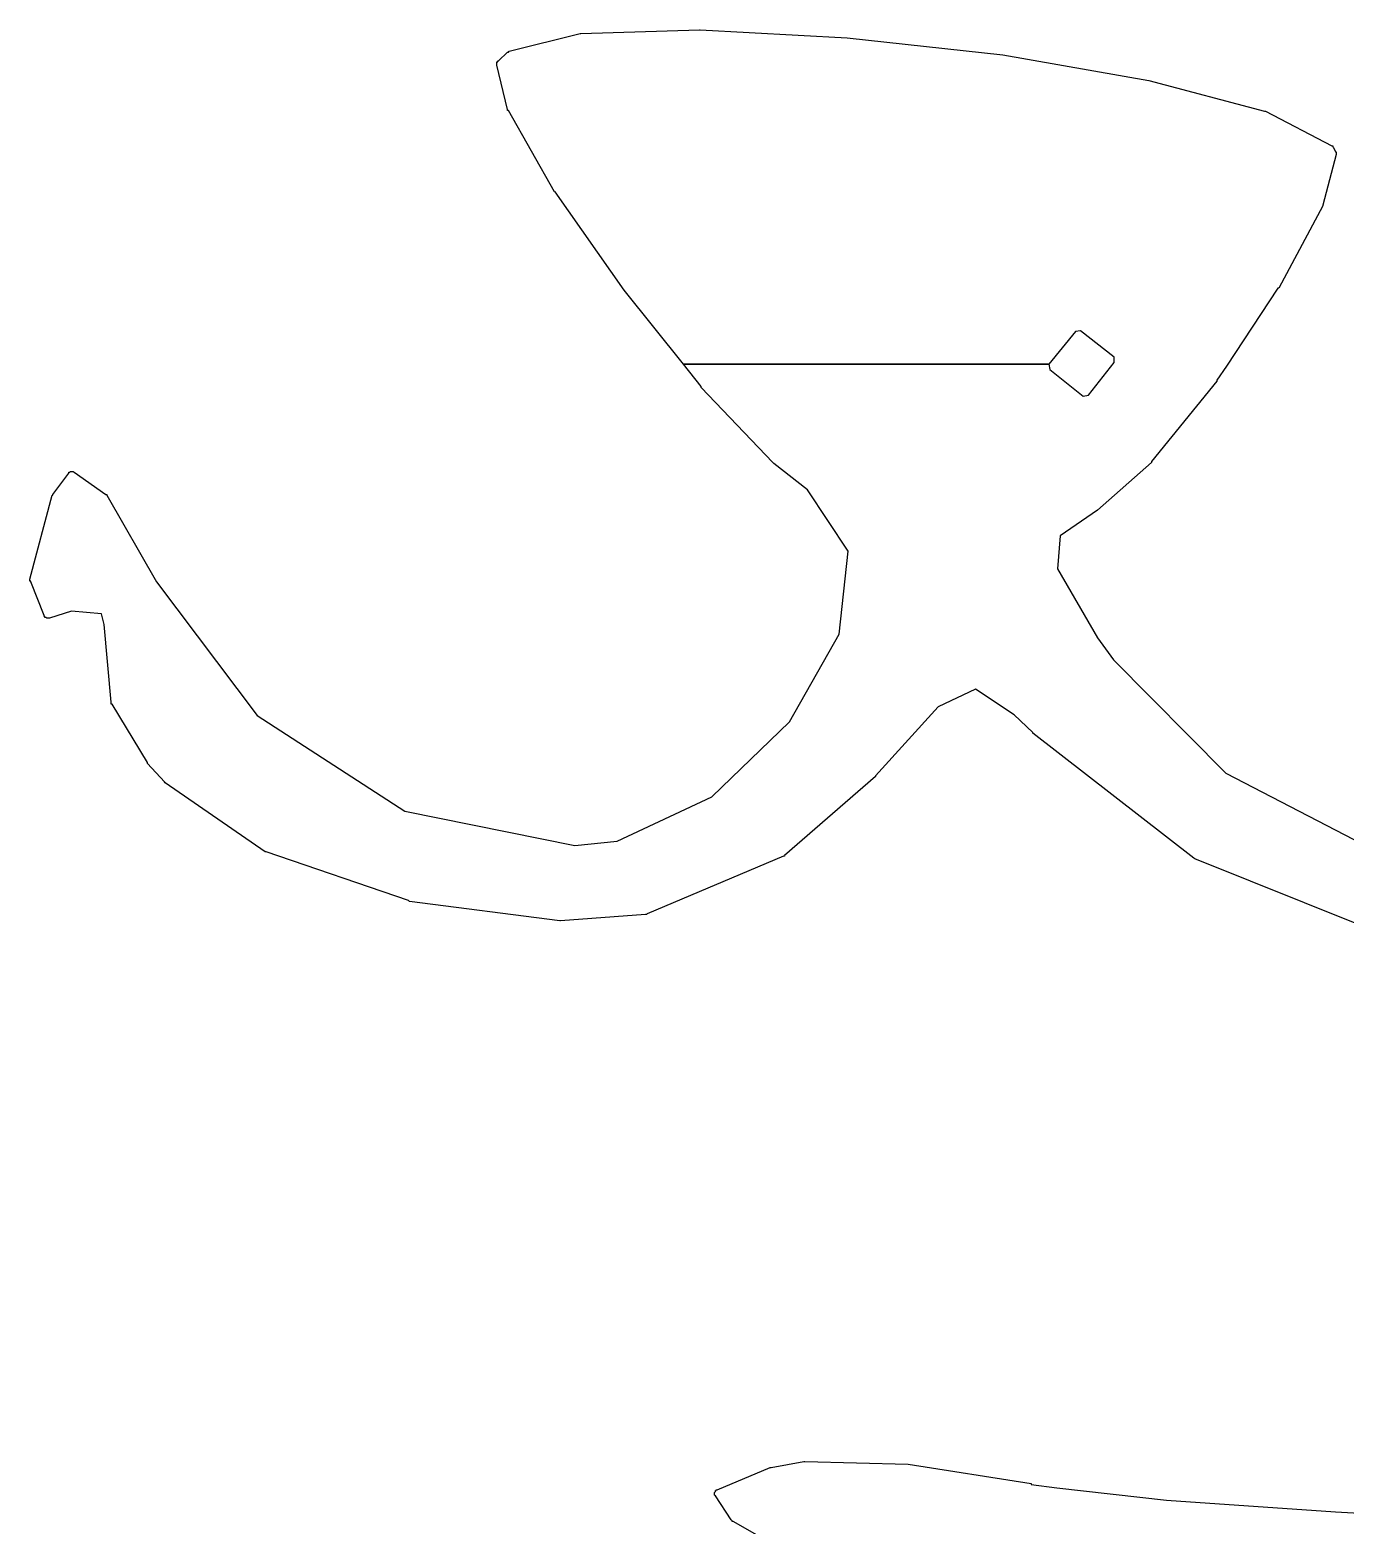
# Model space of a CAD drawing. Extents: x 55 to 335, y -160 to -35.
# Drawn here: x 129.208 to 130.695, y -119.042 to -117.352 of the extents above; entities that cross this region are included whole.
import ezdxf

# ---------------------------------------------------------------- set-up
doc = ezdxf.new("R2010")
doc.units = 0
doc.layers.add('BLACK', color=7, linetype='CONTINUOUS')

msp = doc.modelspace()

# ---------------------------------------------------------------- linework, layer by layer
at = {"layer": 'BLACK', "linetype": 'CONTINUOUS'}
for p, q in [((129.831, -117.356), (129.965, -117.352)), ((129.965, -117.352), (129.966, -117.352)), ((129.966, -117.352), (129.966, -117.352)), ((129.966, -117.352), (130.132, -117.361)), ((129.75, -117.376), (129.83, -117.356)), ((129.83, -117.356), (129.831, -117.356)), ((129.831, -117.356), (129.831, -117.356)), ((130.132, -117.361), (130.132, -117.361)), ((130.132, -117.361), (130.132, -117.361)), ((130.132, -117.361), (130.308, -117.38)), ((129.737, -117.388), (129.737, -117.387)), ((129.737, -117.387), (129.738, -117.387)), ((129.738, -117.387), (129.748, -117.377)), ((129.748, -117.377), (129.748, -117.377)), ((129.748, -117.377), (129.749, -117.377)), ((129.749, -117.377), (129.75, -117.376)), ((129.749, -117.377), (129.749, -117.377)), ((129.75, -117.376), (129.75, -117.376)), ((129.75, -117.376), (129.75, -117.376)), ((130.308, -117.38), (130.308, -117.38)), ((130.308, -117.38), (130.308, -117.38)), ((130.308, -117.38), (130.473, -117.409)), ((129.736, -117.389), (129.736, -117.388)), ((129.736, -117.388), (129.737, -117.388)), ((129.736, -117.39), (129.736, -117.389)), ((129.736, -117.391), (129.736, -117.39)), ((129.736, -117.39), (129.736, -117.39)), ((129.736, -117.39), (129.736, -117.39)), ((129.736, -117.392), (129.736, -117.391)), ((129.748, -117.442), (129.736, -117.392)), ((129.737, -117.388), (129.737, -117.388)), ((130.473, -117.409), (130.473, -117.409)), ((130.473, -117.409), (130.473, -117.409)), ((130.473, -117.409), (130.604, -117.444)), ((129.748, -117.443), (129.748, -117.442)), ((129.749, -117.443), (129.748, -117.443)), ((129.801, -117.535), (129.749, -117.443)), ((130.604, -117.444), (130.604, -117.444)), ((130.604, -117.444), (130.605, -117.444)), ((130.605, -117.444), (130.68, -117.483)), ((130.68, -117.483), (130.68, -117.483)), ((130.68, -117.483), (130.681, -117.483)), ((130.681, -117.483), (130.681, -117.484)), ((130.681, -117.484), (130.681, -117.484)), ((130.681, -117.484), (130.681, -117.484)), ((130.681, -117.484), (130.682, -117.485)), ((130.682, -117.485), (130.684, -117.49)), ((130.685, -117.493), (130.67, -117.55)), ((130.684, -117.49), (130.685, -117.49)), ((130.685, -117.49), (130.685, -117.491)), ((130.685, -117.491), (130.685, -117.491)), ((130.685, -117.491), (130.685, -117.491)), ((130.685, -117.491), (130.685, -117.492)), ((130.685, -117.492), (130.685, -117.493)), ((129.802, -117.535), (129.801, -117.535)), ((129.88, -117.646), (129.802, -117.535)), ((129.802, -117.535), (129.802, -117.535)), ((130.67, -117.551), (130.62, -117.644)), ((130.67, -117.55), (130.67, -117.551)), ((130.67, -117.551), (130.67, -117.551)), ((129.947, -117.73), (129.88, -117.646)), ((129.88, -117.646), (129.88, -117.646)), ((129.88, -117.646), (129.88, -117.646)), ((130.619, -117.644), (130.561, -117.732)), ((130.62, -117.644), (130.619, -117.644)), ((130.62, -117.644), (130.62, -117.644)), ((130.39, -117.693), (130.36, -117.73)), ((130.396, -117.692), (130.39, -117.693)), ((130.434, -117.722), (130.396, -117.692)), ((130.434, -117.728), (130.434, -117.722)), ((129.967, -117.755), (129.947, -117.73)), ((129.947, -117.73), (130.36, -117.73)), ((130.36, -117.73), (129.947, -117.73)), ((130.36, -117.73), (130.361, -117.736)), ((130.361, -117.736), (130.399, -117.766)), ((130.405, -117.765), (130.434, -117.728)), ((130.561, -117.732), (130.55, -117.748)), ((129.967, -117.756), (129.967, -117.755)), ((130.048, -117.841), (129.967, -117.756)), ((129.967, -117.756), (129.967, -117.756)), ((130.55, -117.749), (130.476, -117.84)), ((130.55, -117.748), (130.55, -117.749)), ((130.55, -117.749), (130.55, -117.749)), ((130.399, -117.766), (130.405, -117.765)), ((130.049, -117.842), (130.048, -117.841)), ((130.087, -117.872), (130.049, -117.842)), ((130.049, -117.842), (130.049, -117.842)), ((130.476, -117.841), (130.415, -117.895)), ((130.476, -117.84), (130.476, -117.84)), ((130.476, -117.84), (130.476, -117.841)), ((129.234, -117.877), (129.252, -117.853)), ((129.252, -117.853), (129.252, -117.852)), ((129.252, -117.852), (129.253, -117.852)), ((129.253, -117.852), (129.254, -117.851)), ((129.253, -117.852), (129.253, -117.852)), ((129.253, -117.852), (129.253, -117.852)), ((129.254, -117.851), (129.255, -117.851)), ((129.255, -117.851), (129.255, -117.851)), ((129.255, -117.851), (129.255, -117.851)), ((129.255, -117.851), (129.256, -117.851)), ((129.256, -117.851), (129.257, -117.851)), ((129.257, -117.851), (129.257, -117.851)), ((129.257, -117.851), (129.257, -117.851)), ((129.257, -117.851), (129.258, -117.852)), ((129.258, -117.852), (129.258, -117.852)), ((129.258, -117.852), (129.294, -117.877)), ((129.234, -117.878), (129.234, -117.877)), ((129.294, -117.877), (129.294, -117.877)), ((129.294, -117.877), (129.294, -117.877)), ((129.294, -117.877), (129.295, -117.877)), ((129.295, -117.877), (129.295, -117.878)), ((130.133, -117.941), (130.087, -117.872)), ((129.208, -117.973), (129.233, -117.878)), ((129.233, -117.878), (129.234, -117.878)), ((129.295, -117.878), (129.295, -117.878)), ((129.295, -117.878), (129.295, -117.878)), ((129.295, -117.878), (129.351, -117.976)), ((130.415, -117.895), (130.373, -117.924)), ((130.415, -117.895), (130.415, -117.895)), ((130.415, -117.895), (130.415, -117.895)), ((130.373, -117.924), (130.37, -117.961)), ((130.123, -118.035), (130.133, -117.941)), ((130.37, -117.961), (130.415, -118.039)), ((129.208, -117.974), (129.208, -117.973)), ((129.208, -117.973), (129.208, -117.973)), ((129.208, -117.975), (129.208, -117.974)), ((129.208, -117.974), (129.208, -117.974)), ((129.209, -117.975), (129.208, -117.975)), ((129.209, -117.976), (129.209, -117.975)), ((129.224, -118.014), (129.209, -117.976)), ((129.351, -117.976), (129.465, -118.127)), ((129.255, -118.009), (129.23, -118.017)), ((129.289, -118.012), (129.255, -118.009)), ((129.292, -118.024), (129.289, -118.012)), ((129.224, -118.015), (129.224, -118.014)), ((129.225, -118.015), (129.224, -118.015)), ((129.225, -118.016), (129.225, -118.015)), ((129.225, -118.015), (129.225, -118.015)), ((129.226, -118.016), (129.225, -118.016)), ((129.227, -118.017), (129.226, -118.016)), ((129.226, -118.016), (129.226, -118.016)), ((129.228, -118.017), (129.227, -118.017)), ((129.227, -118.017), (129.227, -118.017)), ((129.227, -118.017), (129.227, -118.017)), ((129.229, -118.017), (129.228, -118.017)), ((129.228, -118.017), (129.228, -118.017)), ((129.23, -118.017), (129.229, -118.017)), ((129.229, -118.017), (129.229, -118.017)), ((129.3, -118.112), (129.292, -118.024)), ((130.067, -118.134), (130.123, -118.035)), ((130.415, -118.039), (130.433, -118.064)), ((130.433, -118.064), (130.56, -118.192)), ((130.277, -118.097), (130.235, -118.117)), ((130.321, -118.126), (130.277, -118.097)), ((129.3, -118.113), (129.3, -118.112)), ((129.3, -118.112), (129.3, -118.112)), ((129.3, -118.112), (129.3, -118.112)), ((129.3, -118.114), (129.3, -118.113)), ((129.301, -118.114), (129.3, -118.114)), ((129.3, -118.114), (129.3, -118.114)), ((129.341, -118.18), (129.301, -118.114)), ((129.465, -118.127), (129.632, -118.235)), ((130.235, -118.117), (130.164, -118.195)), ((130.342, -118.146), (130.321, -118.126)), ((129.979, -118.219), (130.067, -118.134)), ((130.342, -118.147), (130.342, -118.146)), ((130.524, -118.288), (130.342, -118.147)), ((130.342, -118.147), (130.342, -118.147)), ((129.341, -118.181), (129.341, -118.18)), ((129.36, -118.202), (129.341, -118.181)), ((129.341, -118.181), (129.341, -118.181)), ((130.164, -118.196), (130.061, -118.285)), ((130.164, -118.195), (130.164, -118.195)), ((130.164, -118.195), (130.164, -118.196)), ((130.56, -118.192), (130.705, -118.267)), ((129.361, -118.203), (129.36, -118.202)), ((129.36, -118.202), (129.36, -118.202)), ((129.474, -118.281), (129.361, -118.203)), ((129.872, -118.269), (129.979, -118.219)), ((129.632, -118.235), (129.824, -118.274)), ((129.475, -118.281), (129.474, -118.281)), ((129.636, -118.336), (129.475, -118.281)), ((129.475, -118.281), (129.475, -118.281)), ((129.824, -118.274), (129.872, -118.269)), ((130.06, -118.286), (129.906, -118.351)), ((130.061, -118.286), (130.06, -118.286)), ((130.061, -118.285), (130.061, -118.286)), ((130.525, -118.289), (130.524, -118.288)), ((130.712, -118.364), (130.525, -118.289)), ((130.525, -118.289), (130.525, -118.289)), ((129.637, -118.337), (129.636, -118.336)), ((129.636, -118.336), (129.636, -118.336)), ((129.807, -118.359), (129.637, -118.337)), ((129.808, -118.359), (129.807, -118.359)), ((129.904, -118.352), (129.808, -118.359)), ((129.808, -118.359), (129.808, -118.359)), ((129.905, -118.352), (129.904, -118.352)), ((129.906, -118.351), (129.905, -118.352)), ((130.046, -118.977), (130.083, -118.97)), ((130.083, -118.97), (130.083, -118.97)), ((130.083, -118.97), (130.084, -118.97)), ((130.084, -118.97), (130.201, -118.973)), ((130.201, -118.973), (130.201, -118.973)), ((130.201, -118.973), (130.201, -118.973)), ((130.201, -118.973), (130.34, -118.995)), ((129.985, -119.002), (130.045, -118.977)), ((130.045, -118.977), (130.045, -118.977)), ((130.045, -118.977), (130.046, -118.977)), ((129.982, -119.005), (129.983, -119.004)), ((129.982, -119.006), (129.982, -119.005)), ((129.982, -119.005), (129.982, -119.005)), ((129.982, -119.007), (129.982, -119.006)), ((129.982, -119.006), (129.982, -119.006)), ((129.982, -119.008), (129.982, -119.007)), ((129.982, -119.007), (129.982, -119.007)), ((129.983, -119.009), (129.982, -119.008)), ((129.982, -119.008), (129.982, -119.008)), ((129.982, -119.008), (129.982, -119.008)), ((129.983, -119.004), (129.983, -119.003)), ((129.983, -119.003), (129.983, -119.003)), ((129.983, -119.003), (129.984, -119.003)), ((129.983, -119.004), (129.983, -119.004)), ((130.001, -119.036), (129.983, -119.009)), ((129.983, -119.009), (129.983, -119.009)), ((129.984, -119.003), (129.984, -119.002)), ((129.984, -119.002), (129.985, -119.002)), ((129.985, -119.002), (129.985, -119.002)), ((130.34, -118.995), (130.34, -118.996)), ((130.34, -118.996), (130.34, -118.996)), ((130.34, -118.996), (130.369, -119)), ((130.369, -119), (130.493, -119.014)), ((130.493, -119.014), (130.684, -119.027)), ((130.002, -119.037), (130.001, -119.036)), ((130.001, -119.036), (130.001, -119.036)), ((130.001, -119.036), (130.001, -119.036)), ((130.002, -119.038), (130.002, -119.037)), ((130.003, -119.038), (130.002, -119.038)), ((130.002, -119.038), (130.002, -119.038)), ((130.033, -119.055), (130.003, -119.038)), ((130.684, -119.027), (130.931, -119.041))]:
    msp.add_line(p, q, dxfattribs=at)

doc.saveas('drawing.dxf')
